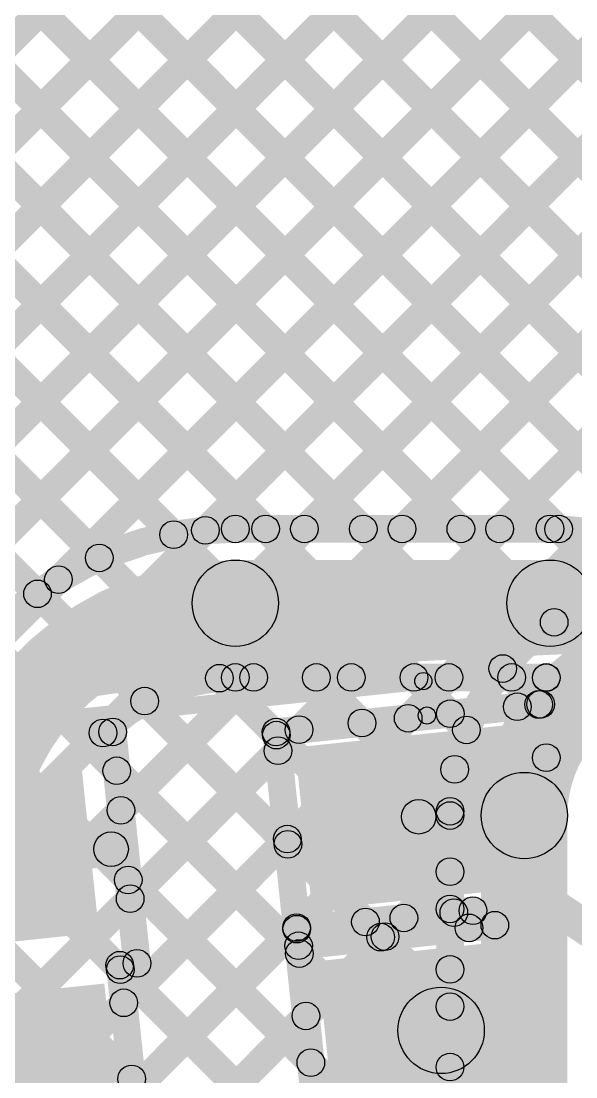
# Model space of a CAD drawing. Header units: millimetres. Extents: x -2.17 to 2.17, y -2.17 to 2.17.
# Drawn here: x -0.2572 to -0.0965, y 1.7093 to 2.0149 of the extents above; entities that cross this region are included whole.
import ezdxf

# ---------------------------------------------------------------- set-up
doc = ezdxf.new("R2010")
doc.units = ezdxf.units.MM
doc.header["$MEASUREMENT"] = 0
for name, color, linetype in [('BottomLayer', 5, 'Continuous'), ('Mechanical2', 216, 'Continuous'), ('TopLayer', 1, 'Continuous'), ('TopOverlay', 2, 'Continuous'), ('TopPaste', 8, 'Continuous'), ('TopSolder', 216, 'Continuous')]:
    doc.layers.add(name, color=color, linetype=linetype)

# ---------------------------------------------------------------- blocks, each defined once
blk = doc.blocks.new('WS2812B_M____115')
at = {"layer": 'TopLayer'}
for points in [[(-0.09409, 0.05079), (-0.03504, 0.05079), (-0.03504, 0.01142), (-0.09409, 0.01142)], [(0.03504, 0.05079), (0.09409, 0.05079), (0.09409, 0.01142), (0.03504, 0.01142)], [(-0.09409, -0.01142), (-0.03504, -0.01142), (-0.03504, -0.05079), (-0.09409, -0.05079)], [(0.03504, -0.01142), (0.09409, -0.01142), (0.09409, -0.05079), (0.03504, -0.05079)]]:
    blk.add_hatch(color=1, dxfattribs=at).paths.add_polyline_path(points)
at = {"layer": 'TopOverlay'}
h = blk.add_hatch(color=2, dxfattribs=at)
edge = h.paths.add_edge_path()
edge.add_arc((-0.07, 0.07), 0.0025, 0, 360)
h = blk.add_hatch(color=2, dxfattribs=at)
edge = h.paths.add_edge_path()
edge.add_arc((-0.07, 0.07), 0.0025, 0, 360)
for points in [[(0.07, 0.0725), (0.07, 0.0675), (-0.07, 0.0675), (-0.07, 0.0725)], [(-0.0675, 0.06), (-0.0725, 0.06), (-0.0725, 0.07), (-0.0675, 0.07)], [(0.0725, 0.06), (0.0675, 0.06), (0.0675, 0.07), (0.0725, 0.07)], [(-0.0675, -0.07), (-0.0725, -0.07), (-0.0725, -0.06), (-0.0675, -0.06)], [(0.0725, -0.07), (0.0675, -0.07), (0.0675, -0.06), (0.0725, -0.06)], [(0.07, -0.0675), (0.07, -0.0725), (-0.07, -0.0725), (-0.07, -0.0675)]]:
    blk.add_hatch(color=2, dxfattribs=at).paths.add_polyline_path(points)
h = blk.add_hatch(color=2, dxfattribs=at)
edge = h.paths.add_edge_path()
edge.add_arc((0.07, 0.07), 0.0025, 0, 360)
h = blk.add_hatch(color=2, dxfattribs=at)
edge = h.paths.add_edge_path()
edge.add_arc((0.07, 0.07), 0.0025, 0, 360)
h = blk.add_hatch(color=2, dxfattribs=at)
edge = h.paths.add_edge_path()
edge.add_arc((-0.091, 0.061), 0.0025, 0, 360)
h = blk.add_hatch(color=2, dxfattribs=at)
edge = h.paths.add_edge_path()
edge.add_arc((-0.085, 0.061), 0.0025, 0, 360)
h = blk.add_hatch(color=2, dxfattribs=at)
edge = h.paths.add_edge_path()
edge.add_arc((-0.07, 0.06), 0.0025, 0, 360)
h = blk.add_hatch(color=2, dxfattribs=at)
edge = h.paths.add_edge_path()
edge.add_arc((0.07, 0.06), 0.0025, 0, 360)
h = blk.add_hatch(color=2, dxfattribs=at)
edge = h.paths.add_edge_path()
edge.add_arc((-0.07, -0.06), 0.0025, 0, 360)
h = blk.add_hatch(color=2, dxfattribs=at)
edge = h.paths.add_edge_path()
edge.add_arc((0.07, -0.06), 0.0025, 0, 360)
h = blk.add_hatch(color=2, dxfattribs=at)
edge = h.paths.add_edge_path()
edge.add_arc((-0.07, -0.07), 0.0025, 0, 360)
h = blk.add_hatch(color=2, dxfattribs=at)
edge = h.paths.add_edge_path()
edge.add_arc((-0.07, -0.07), 0.0025, 0, 360)
h = blk.add_hatch(color=2, dxfattribs=at)
edge = h.paths.add_edge_path()
edge.add_arc((0.07, -0.07), 0.0025, 0, 360)
h = blk.add_hatch(color=2, dxfattribs=at)
edge = h.paths.add_edge_path()
edge.add_arc((0.07, -0.07), 0.0025, 0, 360)
at = {"layer": 'TopPaste'}
for points in [[(-0.09409, 0.05079), (-0.03504, 0.05079), (-0.03504, 0.01142), (-0.09409, 0.01142)], [(0.03504, 0.05079), (0.09409, 0.05079), (0.09409, 0.01142), (0.03504, 0.01142)], [(-0.09409, -0.01142), (-0.03504, -0.01142), (-0.03504, -0.05079), (-0.09409, -0.05079)], [(0.03504, -0.01142), (0.09409, -0.01142), (0.09409, -0.05079), (0.03504, -0.05079)]]:
    blk.add_hatch(color=8, dxfattribs=at).paths.add_polyline_path(points)
at = {"layer": 'TopSolder'}
for points in [[(-0.09809, 0.05479), (-0.03104, 0.05479), (-0.03104, 0.00742), (-0.09809, 0.00742)], [(0.03104, 0.05479), (0.09809, 0.05479), (0.09809, 0.00742), (0.03104, 0.00742)], [(-0.09809, -0.00742), (-0.03104, -0.00742), (-0.03104, -0.05479), (-0.09809, -0.05479)], [(0.03104, -0.00742), (0.09809, -0.00742), (0.09809, -0.05479), (0.03104, -0.05479)]]:
    blk.add_hatch(color=216, dxfattribs=at).paths.add_polyline_path(points)
at = {"layer": 'TopOverlay', "const_width": 0.005}
blk.add_lwpolyline([(-0.085, 0.061, 1), (-0.091, 0.061, 1)], format="xyb", close=True, dxfattribs=at)
at = {"layer": 'TopOverlay'}
for centre in [(-0.07, 0.07), (-0.07, 0.07), (0.07, 0.07), (0.07, 0.07), (-0.091, 0.061), (-0.085, 0.061), (-0.07, 0.06), (0.07, 0.06), (-0.07, -0.06), (0.07, -0.06), (-0.07, -0.07), (-0.07, -0.07), (0.07, -0.07), (0.07, -0.07)]:
    blk.add_circle(centre, 0.0025, dxfattribs=at)

msp = doc.modelspace()

# ---------------------------------------------------------------- hatches: boundary and pattern name
at = {"layer": 'BottomLayer'}
for points in [[(-0.65867, 1.43528), (-0.66433, 1.44093), (-0.0451, 2.06017), (-0.03944, 2.05451)], [(-0.66682, 1.45541), (-0.67248, 1.46107), (-0.07375, 2.05979), (-0.06809, 2.05414)], [(-0.65867, 1.40699), (-0.66433, 1.41265), (-0.01714, 2.05983), (-0.01149, 2.05418)], [(-0.65867, 1.37871), (-0.66433, 1.38437), (0.01081, 2.0595), (0.01647, 2.05385)], [(-0.65867, 1.35042), (-0.66433, 1.35608), (0.03876, 2.05917), (0.04442, 2.05351)], [(-0.65867, 1.32214), (-0.66433, 1.3278), (0.06671, 2.05884), (0.07237, 2.05318)], [(-0.65867, 1.29386), (-0.66433, 1.29951), (0.09467, 2.05851), (0.10032, 2.05285)], [(-1.11751, 1.03301), (-1.12317, 1.03866), (-0.10571, 2.05612), (-0.10005, 2.05046)], [(-1.1132, 1.0656), (-1.11886, 1.07126), (-0.13767, 2.05245), (-0.13201, 2.04679)], [(-0.14396, 2.04607), (-0.1383, 2.05172), (0.18897, 1.72445), (0.18332, 1.7188)], [(-1.12192, 1.08516), (-1.12758, 1.09082), (-0.16962, 2.04877), (-0.16397, 2.04312)], [(-0.16932, 2.04315), (-0.16367, 2.04881), (0.21883, 1.66631), (0.21317, 1.66066)], [(-1.14429, 1.09108), (-1.14994, 1.09674), (-0.20158, 2.0451), (-0.19593, 2.03944)], [(-0.19469, 2.04024), (-0.18904, 2.04589), (0.21883, 1.63803), (0.21317, 1.63237)], [(-0.22006, 2.03732), (-0.2144, 2.04298), (0.21883, 1.60974), (0.21317, 1.60409)], [(-1.97159, 0.29206), (-1.97725, 0.29772), (-0.23354, 2.04143), (-0.22788, 2.03577)], [(-0.24543, 2.0344), (-0.23977, 2.04006), (-0.05827, 1.85856), (-0.06393, 1.8529)], [(-0.2708, 2.03149), (-0.26514, 2.03714), (-0.08045, 1.85245), (-0.0861, 1.84679)], [(-0.29617, 2.02857), (-0.29051, 2.03423), (-0.09998, 1.8437), (-0.10563, 1.83804)], [(-0.32153, 2.02566), (-0.31588, 2.03131), (-0.11487, 1.83031), (-0.12053, 1.82465)], [(-0.34572, 2.02155), (-0.34006, 2.02721), (-0.12538, 1.81253), (-0.13104, 1.80688)], [(-0.36939, 2.01694), (-0.36373, 2.0226), (-0.13012, 1.78899), (-0.13578, 1.78334)], [(-0.39306, 2.01233), (-0.38741, 2.01799), (-0.13014, 1.76072), (-0.13579, 1.75506)], [(-0.41674, 2.00772), (-0.41108, 2.01338), (-0.13014, 1.73244), (-0.13579, 1.72678)], [(-0.44041, 2.00311), (-0.43475, 2.00877), (-0.13014, 1.70415), (-0.13579, 1.69849)], [(-0.46409, 1.9985), (-0.45843, 2.00416), (-0.13014, 1.67587), (-0.13579, 1.67021)], [(-0.48776, 1.99389), (-0.4821, 1.99955), (-0.13014, 1.64758), (-0.13579, 1.64193)], [(-0.51143, 1.98928), (-0.50578, 1.99494), (-0.13014, 1.6193), (-0.13579, 1.61364)], [(-0.53311, 1.98267), (-0.52745, 1.98833), (-0.13014, 1.59101), (-0.13579, 1.58536)], [(-0.65867, 1.26557), (-0.66433, 1.27123), (-0.13445, 1.80111), (-0.12879, 1.79545)], [(-0.12896, 1.51567), (-0.13696, 1.51567), (-0.13696, 1.78492), (-0.12896, 1.78492)], [(-0.09896, 1.50139), (-0.12396, 1.50139), (-0.12396, 1.78492), (-0.09896, 1.78492)], [(-0.65867, 1.23729), (-0.66433, 1.24294), (-0.13579, 1.77148), (-0.13014, 1.76582)], [(-0.65867, 1.209), (-0.66433, 1.21466), (-0.13579, 1.74319), (-0.13014, 1.73754)], [(-0.65867, 1.18072), (-0.66433, 1.18637), (-0.13579, 1.71491), (-0.13014, 1.70925)]]:
    msp.add_hatch(color=5, dxfattribs=at).paths.add_polyline_path(points)
h = msp.add_hatch(color=5, dxfattribs=at)
edge = h.paths.add_edge_path()
edge.add_arc((-0.1028, 1.84087), 0.004, 0, 360)
h = msp.add_hatch(color=5, dxfattribs=at)
edge = h.paths.add_edge_path()
edge.add_arc((-0.1177, 1.82748), 0.004, 0, 360)
h = msp.add_hatch(color=5, dxfattribs=at)
edge = h.paths.add_edge_path()
edge.add_arc((-0.12821, 1.80971), 0.004, 0, 360)
h = msp.add_hatch(color=5, dxfattribs=at)
edge = h.paths.add_edge_path()
edge.add_arc((-0.13162, 1.79828), 0.004, 0, 360)
h = msp.add_hatch(color=5, dxfattribs=at)
edge = h.paths.add_edge_path()
edge.add_arc((-0.11146, 1.78492), 0.0125, 0, 360)
h = msp.add_hatch(color=5, dxfattribs=at)
edge = h.paths.add_edge_path()
edge.add_arc((-0.11146, 1.78492), 0.0125, 0, 360)
h = msp.add_hatch(color=5, dxfattribs=at)
edge = h.paths.add_edge_path()
edge.add_arc((-0.13296, 1.78492), 0.004, 0, 360)
h = msp.add_hatch(color=5, dxfattribs=at)
edge = h.paths.add_edge_path()
edge.add_arc((-0.13296, 1.78492), 0.004, 0, 360)
h = msp.add_hatch(color=5, dxfattribs=at)
edge = h.paths.add_edge_path()
edge.add_arc((-0.13295, 1.78616), 0.004, 0, 360)
h = msp.add_hatch(color=5, dxfattribs=at)
edge = h.paths.add_edge_path()
edge.add_arc((-0.13296, 1.76865), 0.004, 0, 360)
h = msp.add_hatch(color=5, dxfattribs=at)
edge = h.paths.add_edge_path()
edge.add_arc((-0.13296, 1.75789), 0.004, 0, 360)
h = msp.add_hatch(color=5, dxfattribs=at)
edge = h.paths.add_edge_path()
edge.add_arc((-0.13296, 1.74037), 0.004, 0, 360)
h = msp.add_hatch(color=5, dxfattribs=at)
edge = h.paths.add_edge_path()
edge.add_arc((-0.13296, 1.72961), 0.004, 0, 360)
h = msp.add_hatch(color=5, dxfattribs=at)
edge = h.paths.add_edge_path()
edge.add_arc((-0.13296, 1.71208), 0.004, 0, 360)
at = {"layer": 'TopLayer'}
for points in [[(-0.29515, 1.82708), (-0.30081, 1.83274), (-0.08135, 2.0522), (-0.07569, 2.04654)], [(-0.24356, 1.85039), (-0.24921, 1.85605), (-0.05271, 2.05255), (-0.04705, 2.0469)], [(-0.20099, 1.86467), (-0.20665, 1.87033), (-0.02476, 2.05222), (-0.0191, 2.04657)], [(-0.17232, 1.86506), (-0.17798, 1.87072), (0.0032, 2.05189), (0.00885, 2.04623)], [(-0.14403, 1.86506), (-0.14969, 1.87072), (0.03115, 2.05156), (0.03681, 2.0459)], [(-0.11575, 1.86506), (-0.12141, 1.87072), (0.0591, 2.05123), (0.06476, 2.04557)], [(-0.32246, 1.82806), (-0.32811, 1.83372), (-0.11331, 2.04852), (-0.10765, 2.04286)], [(-0.35074, 1.82806), (-0.3564, 1.83372), (-0.14527, 2.04485), (-0.13961, 2.03919)], [(-0.13792, 2.04004), (-0.13227, 2.04569), (0.04771, 1.86572), (0.04205, 1.86006)], [(-0.16329, 2.03712), (-0.15763, 2.04278), (0.01942, 1.86572), (0.01377, 1.86006)], [(-0.37902, 1.82806), (-0.38468, 1.83372), (-0.17722, 2.04117), (-0.17157, 2.03552)], [(-0.18866, 2.0342), (-0.183, 2.03986), (-0.00886, 1.86572), (-0.01452, 1.86006)], [(-0.4079, 1.82747), (-0.41356, 1.83312), (-0.20918, 2.0375), (-0.20353, 2.03184)], [(-0.21403, 2.03129), (-0.20837, 2.03694), (-0.03338, 1.86196), (-0.03904, 1.8563)], [(-0.45105, 1.81261), (-0.45671, 1.81826), (-0.24114, 2.03383), (-0.23548, 2.02817)], [(-0.2394, 2.02837), (-0.23374, 2.03403), (-0.05827, 1.85856), (-0.06393, 1.8529)], [(-0.26476, 2.02546), (-0.25911, 2.03111), (-0.09866, 1.87067), (-0.10432, 1.86501)], [(-0.29013, 2.02254), (-0.28448, 2.0282), (-0.127, 1.87072), (-0.13265, 1.86506)], [(-0.3155, 2.01962), (-0.30984, 2.02528), (-0.15528, 1.87072), (-0.16094, 1.86506)], [(-0.3406, 2.01644), (-0.33494, 2.02209), (-0.18357, 1.87072), (-0.18922, 1.86506)], [(-0.36427, 2.01183), (-0.35862, 2.01748), (-0.21019, 1.86905), (-0.21584, 1.8634)], [(-0.38795, 2.00722), (-0.38229, 2.01287), (-0.23174, 1.86233), (-0.2374, 1.85667)], [(-0.41162, 2.00261), (-0.40596, 2.00826), (-0.24963, 1.85193), (-0.25529, 1.84627)], [(-0.19515, 1.86389), (-0.19515, 1.87189), (-0.104, 1.87189), (-0.104, 1.86389)], [(-0.19515, 1.83389), (-0.19515, 1.85889), (-0.104, 1.85889), (-0.104, 1.83389)], [(-0.19515, 1.82089), (-0.19515, 1.82889), (-0.10509, 1.82889), (-0.10509, 1.82089)], [(-0.22548, 1.78361), (-0.23114, 1.78927), (-0.19269, 1.82772), (-0.18703, 1.82206)], [(-0.20259, 1.82186), (-0.19694, 1.82752), (-0.18043, 1.81101), (-0.18609, 1.80536)], [(-0.17387, 1.80694), (-0.17953, 1.8126), (-0.16441, 1.82772), (-0.15875, 1.82206)], [(-0.17451, 1.82206), (-0.16885, 1.82772), (-0.15565, 1.81451), (-0.1613, 1.80886)], [(-0.14226, 1.81026), (-0.14792, 1.81592), (-0.13612, 1.82772), (-0.13047, 1.82206)], [(-0.14622, 1.82206), (-0.14057, 1.82772), (-0.13005, 1.8172), (-0.13571, 1.81155)], [(-0.11794, 1.82206), (-0.11228, 1.82772), (-0.10446, 1.81989), (-0.11012, 1.81424)], [(-0.11066, 1.81359), (-0.11631, 1.81924), (-0.10792, 1.82763), (-0.10227, 1.82198)], [(-0.10109, 1.80166), (-0.10909, 1.80166), (-0.10909, 1.82489), (-0.10109, 1.82489)], [(-0.22423, 1.81522), (-0.21858, 1.82088), (-0.17711, 1.77941), (-0.18277, 1.77375)], [(-0.18293, 1.80509), (-0.18377, 1.81305), (-0.10714, 1.8211), (-0.1063, 1.81315)], [(-0.1107, 1.81671), (-0.10274, 1.81754), (-0.10112, 1.80208), (-0.10907, 1.80125)], [(-0.23467, 1.8087), (-0.22672, 1.80954), (-0.21968, 1.74254), (-0.22763, 1.7417)], [(-0.18733, 1.80865), (-0.17937, 1.80949), (-0.17338, 1.75243), (-0.18133, 1.7516)], [(-0.22279, 1.75802), (-0.22845, 1.76367), (-0.18561, 1.80651), (-0.17996, 1.80085)], [(-0.23234, 1.79504), (-0.22669, 1.8007), (-0.17379, 1.7478), (-0.17944, 1.74215)], [(-0.1448, 1.7804), (-0.13928, 1.78874), (-0.05881, 1.73546), (-0.06433, 1.72712)], [(-0.26994, 1.7661), (-0.27099, 1.77604), (-0.23168, 1.78018), (-0.23063, 1.77023)], [(-0.22465, 1.72787), (-0.23031, 1.73353), (-0.18292, 1.78092), (-0.17727, 1.77526)], [(-0.22902, 1.76344), (-0.22336, 1.76909), (-0.17047, 1.7162), (-0.17612, 1.71054)], [(-0.17694, 1.74804), (-0.17777, 1.75599), (-0.12675, 1.76136), (-0.12591, 1.7534)], [(-0.12854, 1.75404), (-0.12412, 1.76071), (-0.11779, 1.75652), (-0.1222, 1.74985)], [(-0.14894, 1.74701), (-0.1546, 1.75267), (-0.14917, 1.7581), (-0.14351, 1.75245)], [(-0.1347, 1.75397), (-0.12904, 1.75962), (-0.12464, 1.75523), (-0.1303, 1.74957)], [(-0.22196, 1.70228), (-0.22762, 1.70794), (-0.18023, 1.75532), (-0.17458, 1.74966)], [(-0.17643, 1.74323), (-0.17727, 1.75119), (-0.12041, 1.75716), (-0.11958, 1.74921)], [(-0.16029, 1.75128), (-0.15464, 1.75693), (-0.15024, 1.75254), (-0.15589, 1.74688)], [(-0.22821, 1.73762), (-0.22904, 1.74558), (-0.22407, 1.7461), (-0.22324, 1.73814)], [(-0.18083, 1.74679), (-0.17287, 1.74763), (-0.16688, 1.69057), (-0.17483, 1.68973)], [(-0.23132, 1.73745), (-0.22566, 1.74311), (-0.17113, 1.68858), (-0.17679, 1.68292)], [(-0.2326, 1.74118), (-0.22465, 1.74202), (-0.21867, 1.68513), (-0.22663, 1.68429)], [(-0.2249, 1.67106), (-0.23055, 1.67672), (-0.17754, 1.72973), (-0.17189, 1.72407)], [(-0.12304, 1.64639), (-0.14804, 1.64639), (-0.14804, 1.72271), (-0.12304, 1.72271)], [(-0.22799, 1.70584), (-0.22234, 1.7115), (-0.18947, 1.67864), (-0.19513, 1.67298)]]:
    msp.add_hatch(color=1, dxfattribs=at).paths.add_polyline_path(points)
h = msp.add_hatch(color=1, dxfattribs=at)
edge = h.paths.add_edge_path()
edge.add_arc((-0.20382, 1.8675), 0.004, 0, 360)
h = msp.add_hatch(color=1, dxfattribs=at)
edge = h.paths.add_edge_path()
edge.add_arc((-0.19515, 1.86789), 0.004, 0, 360)
h = msp.add_hatch(color=1, dxfattribs=at)
edge = h.paths.add_edge_path()
edge.add_arc((-0.19515, 1.86789), 0.004, 0, 360)
h = msp.add_hatch(color=1, dxfattribs=at)
edge = h.paths.add_edge_path()
edge.add_arc((-0.18639, 1.86789), 0.004, 0, 360)
h = msp.add_hatch(color=1, dxfattribs=at)
edge = h.paths.add_edge_path()
edge.add_arc((-0.17515, 1.86789), 0.004, 0, 360)
h = msp.add_hatch(color=1, dxfattribs=at)
edge = h.paths.add_edge_path()
edge.add_arc((-0.15811, 1.86789), 0.004, 0, 360)
h = msp.add_hatch(color=1, dxfattribs=at)
edge = h.paths.add_edge_path()
edge.add_arc((-0.14686, 1.86789), 0.004, 0, 360)
h = msp.add_hatch(color=1, dxfattribs=at)
edge = h.paths.add_edge_path()
edge.add_arc((-0.12983, 1.86789), 0.004, 0, 360)
h = msp.add_hatch(color=1, dxfattribs=at)
edge = h.paths.add_edge_path()
edge.add_arc((-0.11858, 1.86789), 0.004, 0, 360)
h = msp.add_hatch(color=1, dxfattribs=at)
edge = h.paths.add_edge_path()
edge.add_arc((-0.104, 1.86789), 0.004, 0, 360)
h = msp.add_hatch(color=1, dxfattribs=at)
edge = h.paths.add_edge_path()
edge.add_arc((-0.104, 1.86789), 0.004, 0, 360)
h = msp.add_hatch(color=1, dxfattribs=at)
edge = h.paths.add_edge_path()
edge.add_arc((-0.10149, 1.86784), 0.004, 0, 360)
h = msp.add_hatch(color=1, dxfattribs=at)
edge = h.paths.add_edge_path()
edge.add_arc((-0.21302, 1.86623), 0.004, 0, 360)
h = msp.add_hatch(color=1, dxfattribs=at)
edge = h.paths.add_edge_path()
edge.add_arc((-0.23457, 1.8595), 0.004, 0, 360)
h = msp.add_hatch(color=1, dxfattribs=at)
edge = h.paths.add_edge_path()
edge.add_arc((-0.19515, 1.84639), 0.0125, 0, 360)
h = msp.add_hatch(color=1, dxfattribs=at)
edge = h.paths.add_edge_path()
edge.add_arc((-0.19515, 1.84639), 0.0125, 0, 360)
h = msp.add_hatch(color=1, dxfattribs=at)
edge = h.paths.add_edge_path()
edge.add_arc((-0.104, 1.84639), 0.0125, 0, 360)
h = msp.add_hatch(color=1, dxfattribs=at)
edge = h.paths.add_edge_path()
edge.add_arc((-0.104, 1.84639), 0.0125, 0, 360)
h = msp.add_hatch(color=1, dxfattribs=at)
edge = h.paths.add_edge_path()
edge.add_arc((-0.24639, 1.85322), 0.004, 0, 360)
h = msp.add_hatch(color=1, dxfattribs=at)
edge = h.paths.add_edge_path()
edge.add_arc((-0.25246, 1.8491), 0.004, 0, 360)
h = msp.add_hatch(color=1, dxfattribs=at)
edge = h.paths.add_edge_path()
edge.add_arc((-0.19976, 1.82469), 0.004, 0, 360)
h = msp.add_hatch(color=1, dxfattribs=at)
edge = h.paths.add_edge_path()
edge.add_arc((-0.19515, 1.82489), 0.004, 0, 360)
h = msp.add_hatch(color=1, dxfattribs=at)
edge = h.paths.add_edge_path()
edge.add_arc((-0.19515, 1.82489), 0.004, 0, 360)
h = msp.add_hatch(color=1, dxfattribs=at)
edge = h.paths.add_edge_path()
edge.add_arc((-0.18986, 1.82489), 0.004, 0, 360)
h = msp.add_hatch(color=1, dxfattribs=at)
edge = h.paths.add_edge_path()
edge.add_arc((-0.17168, 1.82489), 0.004, 0, 360)
h = msp.add_hatch(color=1, dxfattribs=at)
edge = h.paths.add_edge_path()
edge.add_arc((-0.16158, 1.82489), 0.004, 0, 360)
h = msp.add_hatch(color=1, dxfattribs=at)
edge = h.paths.add_edge_path()
edge.add_arc((-0.14339, 1.82489), 0.004, 0, 360)
h = msp.add_hatch(color=1, dxfattribs=at)
edge = h.paths.add_edge_path()
edge.add_arc((-0.13329, 1.82489), 0.004, 0, 360)
h = msp.add_hatch(color=1, dxfattribs=at)
edge = h.paths.add_edge_path()
edge.add_arc((-0.11511, 1.82489), 0.004, 0, 360)
h = msp.add_hatch(color=1, dxfattribs=at)
edge = h.paths.add_edge_path()
edge.add_arc((-0.10509, 1.82489), 0.004, 0, 360)
h = msp.add_hatch(color=1, dxfattribs=at)
edge = h.paths.add_edge_path()
edge.add_arc((-0.10509, 1.82489), 0.004, 0, 360)
h = msp.add_hatch(color=1, dxfattribs=at)
edge = h.paths.add_edge_path()
edge.add_arc((-0.10509, 1.8248), 0.004, 0, 360)
h = msp.add_hatch(color=1, dxfattribs=at)
edge = h.paths.add_edge_path()
edge.add_arc((-0.22141, 1.81805), 0.004, 0, 360)
h = msp.add_hatch(color=1, dxfattribs=at)
edge = h.paths.add_edge_path()
edge.add_arc((-0.11348, 1.81641), 0.004, 0, 360)
h = msp.add_hatch(color=1, dxfattribs=at)
edge = h.paths.add_edge_path()
edge.add_arc((-0.10729, 1.81707), 0.004, 0, 360)
h = msp.add_hatch(color=1, dxfattribs=at)
edge = h.paths.add_edge_path()
edge.add_arc((-0.10672, 1.81713), 0.004, 0, 360)
h = msp.add_hatch(color=1, dxfattribs=at)
edge = h.paths.add_edge_path()
edge.add_arc((-0.10672, 1.81713), 0.004, 0, 360)
h = msp.add_hatch(color=1, dxfattribs=at)
edge = h.paths.add_edge_path()
edge.add_arc((-0.15848, 1.81169), 0.004, 0, 360)
h = msp.add_hatch(color=1, dxfattribs=at)
edge = h.paths.add_edge_path()
edge.add_arc((-0.14509, 1.81309), 0.004, 0, 360)
h = msp.add_hatch(color=1, dxfattribs=at)
edge = h.paths.add_edge_path()
edge.add_arc((-0.13288, 1.81438), 0.004, 0, 360)
h = msp.add_hatch(color=1, dxfattribs=at)
edge = h.paths.add_edge_path()
edge.add_arc((-0.2335, 1.80883), 0.004, 0, 360)
h = msp.add_hatch(color=1, dxfattribs=at)
edge = h.paths.add_edge_path()
edge.add_arc((-0.2307, 1.80912), 0.004, 0, 360)
h = msp.add_hatch(color=1, dxfattribs=at)
edge = h.paths.add_edge_path()
edge.add_arc((-0.18335, 1.80907), 0.004, 0, 360)
h = msp.add_hatch(color=1, dxfattribs=at)
edge = h.paths.add_edge_path()
edge.add_arc((-0.18335, 1.80907), 0.004, 0, 360)
h = msp.add_hatch(color=1, dxfattribs=at)
edge = h.paths.add_edge_path()
edge.add_arc((-0.1767, 1.80977), 0.004, 0, 360)
h = msp.add_hatch(color=1, dxfattribs=at)
edge = h.paths.add_edge_path()
edge.add_arc((-0.18326, 1.80819), 0.004, 0, 360)
h = msp.add_hatch(color=1, dxfattribs=at)
edge = h.paths.add_edge_path()
edge.add_arc((-0.18279, 1.80368), 0.004, 0, 360)
h = msp.add_hatch(color=1, dxfattribs=at)
edge = h.paths.add_edge_path()
edge.add_arc((-0.10509, 1.80166), 0.004, 0, 360)
h = msp.add_hatch(color=1, dxfattribs=at)
edge = h.paths.add_edge_path()
edge.add_arc((-0.10509, 1.80166), 0.004, 0, 360)
h = msp.add_hatch(color=1, dxfattribs=at)
edge = h.paths.add_edge_path()
edge.add_arc((-0.22951, 1.79787), 0.004, 0, 360)
h = msp.add_hatch(color=1, dxfattribs=at)
edge = h.paths.add_edge_path()
edge.add_arc((-0.22831, 1.78644), 0.004, 0, 360)
h = msp.add_hatch(color=1, dxfattribs=at)
edge = h.paths.add_edge_path()
edge.add_arc((-0.14204, 1.78457), 0.005, 0, 360)
h = msp.add_hatch(color=1, dxfattribs=at)
edge = h.paths.add_edge_path()
edge.add_arc((-0.1801, 1.77809), 0.004, 0, 360)
h = msp.add_hatch(color=1, dxfattribs=at)
edge = h.paths.add_edge_path()
edge.add_arc((-0.23115, 1.7752), 0.005, 0, 360)
h = msp.add_hatch(color=1, dxfattribs=at)
edge = h.paths.add_edge_path()
edge.add_arc((-0.17994, 1.77658), 0.004, 0, 360)
h = msp.add_hatch(color=1, dxfattribs=at)
edge = h.paths.add_edge_path()
edge.add_arc((-0.22619, 1.76627), 0.004, 0, 360)
h = msp.add_hatch(color=1, dxfattribs=at)
edge = h.paths.add_edge_path()
edge.add_arc((-0.22562, 1.76085), 0.004, 0, 360)
h = msp.add_hatch(color=1, dxfattribs=at)
edge = h.paths.add_edge_path()
edge.add_arc((-0.13187, 1.7568), 0.004, 0, 360)
h = msp.add_hatch(color=1, dxfattribs=at)
edge = h.paths.add_edge_path()
edge.add_arc((-0.12633, 1.75738), 0.004, 0, 360)
h = msp.add_hatch(color=1, dxfattribs=at)
edge = h.paths.add_edge_path()
edge.add_arc((-0.12633, 1.75738), 0.004, 0, 360)
h = msp.add_hatch(color=1, dxfattribs=at)
edge = h.paths.add_edge_path()
edge.add_arc((-0.15746, 1.75411), 0.004, 0, 360)
h = msp.add_hatch(color=1, dxfattribs=at)
edge = h.paths.add_edge_path()
edge.add_arc((-0.14634, 1.75528), 0.004, 0, 360)
h = msp.add_hatch(color=1, dxfattribs=at)
edge = h.paths.add_edge_path()
edge.add_arc((-0.17741, 1.75249), 0.004, 0, 360)
h = msp.add_hatch(color=1, dxfattribs=at)
edge = h.paths.add_edge_path()
edge.add_arc((-0.17736, 1.75202), 0.004, 0, 360)
h = msp.add_hatch(color=1, dxfattribs=at)
edge = h.paths.add_edge_path()
edge.add_arc((-0.17736, 1.75202), 0.004, 0, 360)
h = msp.add_hatch(color=1, dxfattribs=at)
edge = h.paths.add_edge_path()
edge.add_arc((-0.12747, 1.7524), 0.004, 0, 360)
h = msp.add_hatch(color=1, dxfattribs=at)
edge = h.paths.add_edge_path()
edge.add_arc((-0.11999, 1.75318), 0.004, 0, 360)
h = msp.add_hatch(color=1, dxfattribs=at)
edge = h.paths.add_edge_path()
edge.add_arc((-0.11999, 1.75318), 0.004, 0, 360)
h = msp.add_hatch(color=1, dxfattribs=at)
edge = h.paths.add_edge_path()
edge.add_arc((-0.15306, 1.74971), 0.004, 0, 360)
h = msp.add_hatch(color=1, dxfattribs=at)
edge = h.paths.add_edge_path()
edge.add_arc((-0.15177, 1.74984), 0.004, 0, 360)
h = msp.add_hatch(color=1, dxfattribs=at)
edge = h.paths.add_edge_path()
edge.add_arc((-0.17685, 1.74721), 0.004, 0, 360)
h = msp.add_hatch(color=1, dxfattribs=at)
edge = h.paths.add_edge_path()
edge.add_arc((-0.17685, 1.74721), 0.004, 0, 360)
h = msp.add_hatch(color=1, dxfattribs=at)
edge = h.paths.add_edge_path()
edge.add_arc((-0.17662, 1.74497), 0.004, 0, 360)
h = msp.add_hatch(color=1, dxfattribs=at)
edge = h.paths.add_edge_path()
edge.add_arc((-0.22863, 1.7416), 0.004, 0, 360)
h = msp.add_hatch(color=1, dxfattribs=at)
edge = h.paths.add_edge_path()
edge.add_arc((-0.22863, 1.7416), 0.004, 0, 360)
h = msp.add_hatch(color=1, dxfattribs=at)
edge = h.paths.add_edge_path()
edge.add_arc((-0.22365, 1.74212), 0.004, 0, 360)
h = msp.add_hatch(color=1, dxfattribs=at)
edge = h.paths.add_edge_path()
edge.add_arc((-0.22365, 1.74212), 0.004, 0, 360)
h = msp.add_hatch(color=1, dxfattribs=at)
edge = h.paths.add_edge_path()
edge.add_arc((-0.22849, 1.74028), 0.004, 0, 360)
h = msp.add_hatch(color=1, dxfattribs=at)
edge = h.paths.add_edge_path()
edge.add_arc((-0.22748, 1.7307), 0.004, 0, 360)
h = msp.add_hatch(color=1, dxfattribs=at)
edge = h.paths.add_edge_path()
edge.add_arc((-0.13554, 1.72271), 0.0125, 0, 360)
h = msp.add_hatch(color=1, dxfattribs=at)
edge = h.paths.add_edge_path()
edge.add_arc((-0.13554, 1.72271), 0.0125, 0, 360)
h = msp.add_hatch(color=1, dxfattribs=at)
edge = h.paths.add_edge_path()
edge.add_arc((-0.13554, 1.72271), 0.0125, 0, 360)
h = msp.add_hatch(color=1, dxfattribs=at)
edge = h.paths.add_edge_path()
edge.add_arc((-0.17472, 1.7269), 0.004, 0, 360)
h = msp.add_hatch(color=1, dxfattribs=at)
edge = h.paths.add_edge_path()
edge.add_arc((-0.17329, 1.71337), 0.004, 0, 360)
h = msp.add_hatch(color=1, dxfattribs=at)
edge = h.paths.add_edge_path()
edge.add_arc((-0.22517, 1.70867), 0.004, 0, 360)

# ---------------------------------------------------------------- linework, layer by layer
at = {"layer": 'BottomLayer'}
for points, const_width in [([(-0.13296, 1.78492, -0.34008), (-0.08319, 1.84965)], 0.008), ([(-0.11146, 1.78492, -0.414214), (-0.066, 1.83039)], 0.025)]:
    msp.add_lwpolyline(points, format="xyb", dxfattribs=dict(at, const_width=const_width))
for centre, radius in [((-0.1028, 1.84087), 0.004), ((-0.1177, 1.82748), 0.004), ((-0.12821, 1.80971), 0.004), ((-0.13162, 1.79828), 0.004), ((-0.11146, 1.78492), 0.0125), ((-0.11146, 1.78492), 0.0125), ((-0.13296, 1.78492), 0.004), ((-0.13296, 1.78492), 0.004), ((-0.13295, 1.78616), 0.004), ((-0.13296, 1.76865), 0.004), ((-0.13296, 1.75789), 0.004), ((-0.13296, 1.74037), 0.004), ((-0.13296, 1.72961), 0.004), ((-0.13296, 1.71208), 0.004)]:
    msp.add_circle(centre, radius, dxfattribs=at)
at = {"layer": 'Mechanical2', "const_width": 0.01}
for points in [[(2.16535, 0.001, 1), (-2.16535, 0.001, 1)], [(2.08135, -0.01, 1), (-2.04935, -0.01, 1)], [(1.84055, 0.001, 1), (-1.84055, 0.001, 1)]]:
    msp.add_lwpolyline(points, format="xyb", close=True, dxfattribs=at)
at = {"layer": 'TopLayer'}
for points, const_width in [([(-0.27746, 1.82204, -0.259724), (-0.19515, 1.86789)], 0.008), ([(-0.104, 1.86789, -0.154965), (-0.06711, 1.85618)], 0.008), ([(-0.27046, 1.77107, -0.414214), (-0.19515, 1.84639)], 0.025), ([(-0.104, 1.84639, -0.414214), (-0.06157, 1.80396)], 0.025), ([(-0.2335, 1.80883, -0.200945), (-0.19515, 1.82489)], 0.008), ([(-0.13554, 1.72271, -0.414214), (-0.20585, 1.65239)], 0.025), ([(-0.07922, 1.66639, -0.414214), (-0.13554, 1.72271)], 0.025)]:
    msp.add_lwpolyline(points, format="xyb", dxfattribs=dict(at, const_width=const_width))
for centre, radius in [((-0.20382, 1.8675), 0.004), ((-0.19515, 1.86789), 0.004), ((-0.19515, 1.86789), 0.004), ((-0.18639, 1.86789), 0.004), ((-0.17515, 1.86789), 0.004), ((-0.15811, 1.86789), 0.004), ((-0.14686, 1.86789), 0.004), ((-0.12983, 1.86789), 0.004), ((-0.11858, 1.86789), 0.004), ((-0.104, 1.86789), 0.004), ((-0.104, 1.86789), 0.004), ((-0.10149, 1.86784), 0.004), ((-0.21302, 1.86623), 0.004), ((-0.23457, 1.8595), 0.004), ((-0.19515, 1.84639), 0.0125), ((-0.19515, 1.84639), 0.0125), ((-0.104, 1.84639), 0.0125), ((-0.104, 1.84639), 0.0125), ((-0.24639, 1.85322), 0.004), ((-0.25246, 1.8491), 0.004), ((-0.19976, 1.82469), 0.004), ((-0.19515, 1.82489), 0.004), ((-0.19515, 1.82489), 0.004), ((-0.18986, 1.82489), 0.004), ((-0.17168, 1.82489), 0.004), ((-0.16158, 1.82489), 0.004), ((-0.14339, 1.82489), 0.004), ((-0.13329, 1.82489), 0.004), ((-0.11511, 1.82489), 0.004), ((-0.10509, 1.82489), 0.004), ((-0.10509, 1.82489), 0.004), ((-0.10509, 1.8248), 0.004), ((-0.22141, 1.81805), 0.004), ((-0.11348, 1.81641), 0.004), ((-0.10729, 1.81707), 0.004), ((-0.10672, 1.81713), 0.004), ((-0.10672, 1.81713), 0.004), ((-0.15848, 1.81169), 0.004), ((-0.14509, 1.81309), 0.004), ((-0.13288, 1.81438), 0.004), ((-0.2335, 1.80883), 0.004), ((-0.2307, 1.80912), 0.004), ((-0.18335, 1.80907), 0.004), ((-0.18335, 1.80907), 0.004), ((-0.1767, 1.80977), 0.004), ((-0.18326, 1.80819), 0.004), ((-0.18279, 1.80368), 0.004), ((-0.10509, 1.80166), 0.004), ((-0.10509, 1.80166), 0.004), ((-0.22951, 1.79787), 0.004), ((-0.22831, 1.78644), 0.004), ((-0.14204, 1.78457), 0.005), ((-0.1801, 1.77809), 0.004), ((-0.23115, 1.7752), 0.005), ((-0.17994, 1.77658), 0.004), ((-0.22619, 1.76627), 0.004), ((-0.22562, 1.76085), 0.004), ((-0.13187, 1.7568), 0.004), ((-0.12633, 1.75738), 0.004), ((-0.12633, 1.75738), 0.004), ((-0.15746, 1.75411), 0.004), ((-0.14634, 1.75528), 0.004), ((-0.17741, 1.75249), 0.004), ((-0.17736, 1.75202), 0.004), ((-0.17736, 1.75202), 0.004), ((-0.12747, 1.7524), 0.004), ((-0.11999, 1.75318), 0.004), ((-0.11999, 1.75318), 0.004), ((-0.15306, 1.74971), 0.004), ((-0.15177, 1.74984), 0.004), ((-0.17685, 1.74721), 0.004), ((-0.17685, 1.74721), 0.004), ((-0.17662, 1.74497), 0.004), ((-0.22863, 1.7416), 0.004), ((-0.22863, 1.7416), 0.004), ((-0.22365, 1.74212), 0.004), ((-0.22365, 1.74212), 0.004), ((-0.22849, 1.74028), 0.004), ((-0.22748, 1.7307), 0.004), ((-0.13554, 1.72271), 0.0125), ((-0.13554, 1.72271), 0.0125), ((-0.13554, 1.72271), 0.0125), ((-0.17472, 1.7269), 0.004), ((-0.17329, 1.71337), 0.004), ((-0.22517, 1.70867), 0.004)]:
    msp.add_circle(centre, radius, dxfattribs=at)

# ---------------------------------------------------------------- block references
at = {"rotation": 186}
msp.add_blockref('WS2812B_M____115', (-0.203, 1.74689), dxfattribs=at)

doc.saveas('drawing.dxf')
